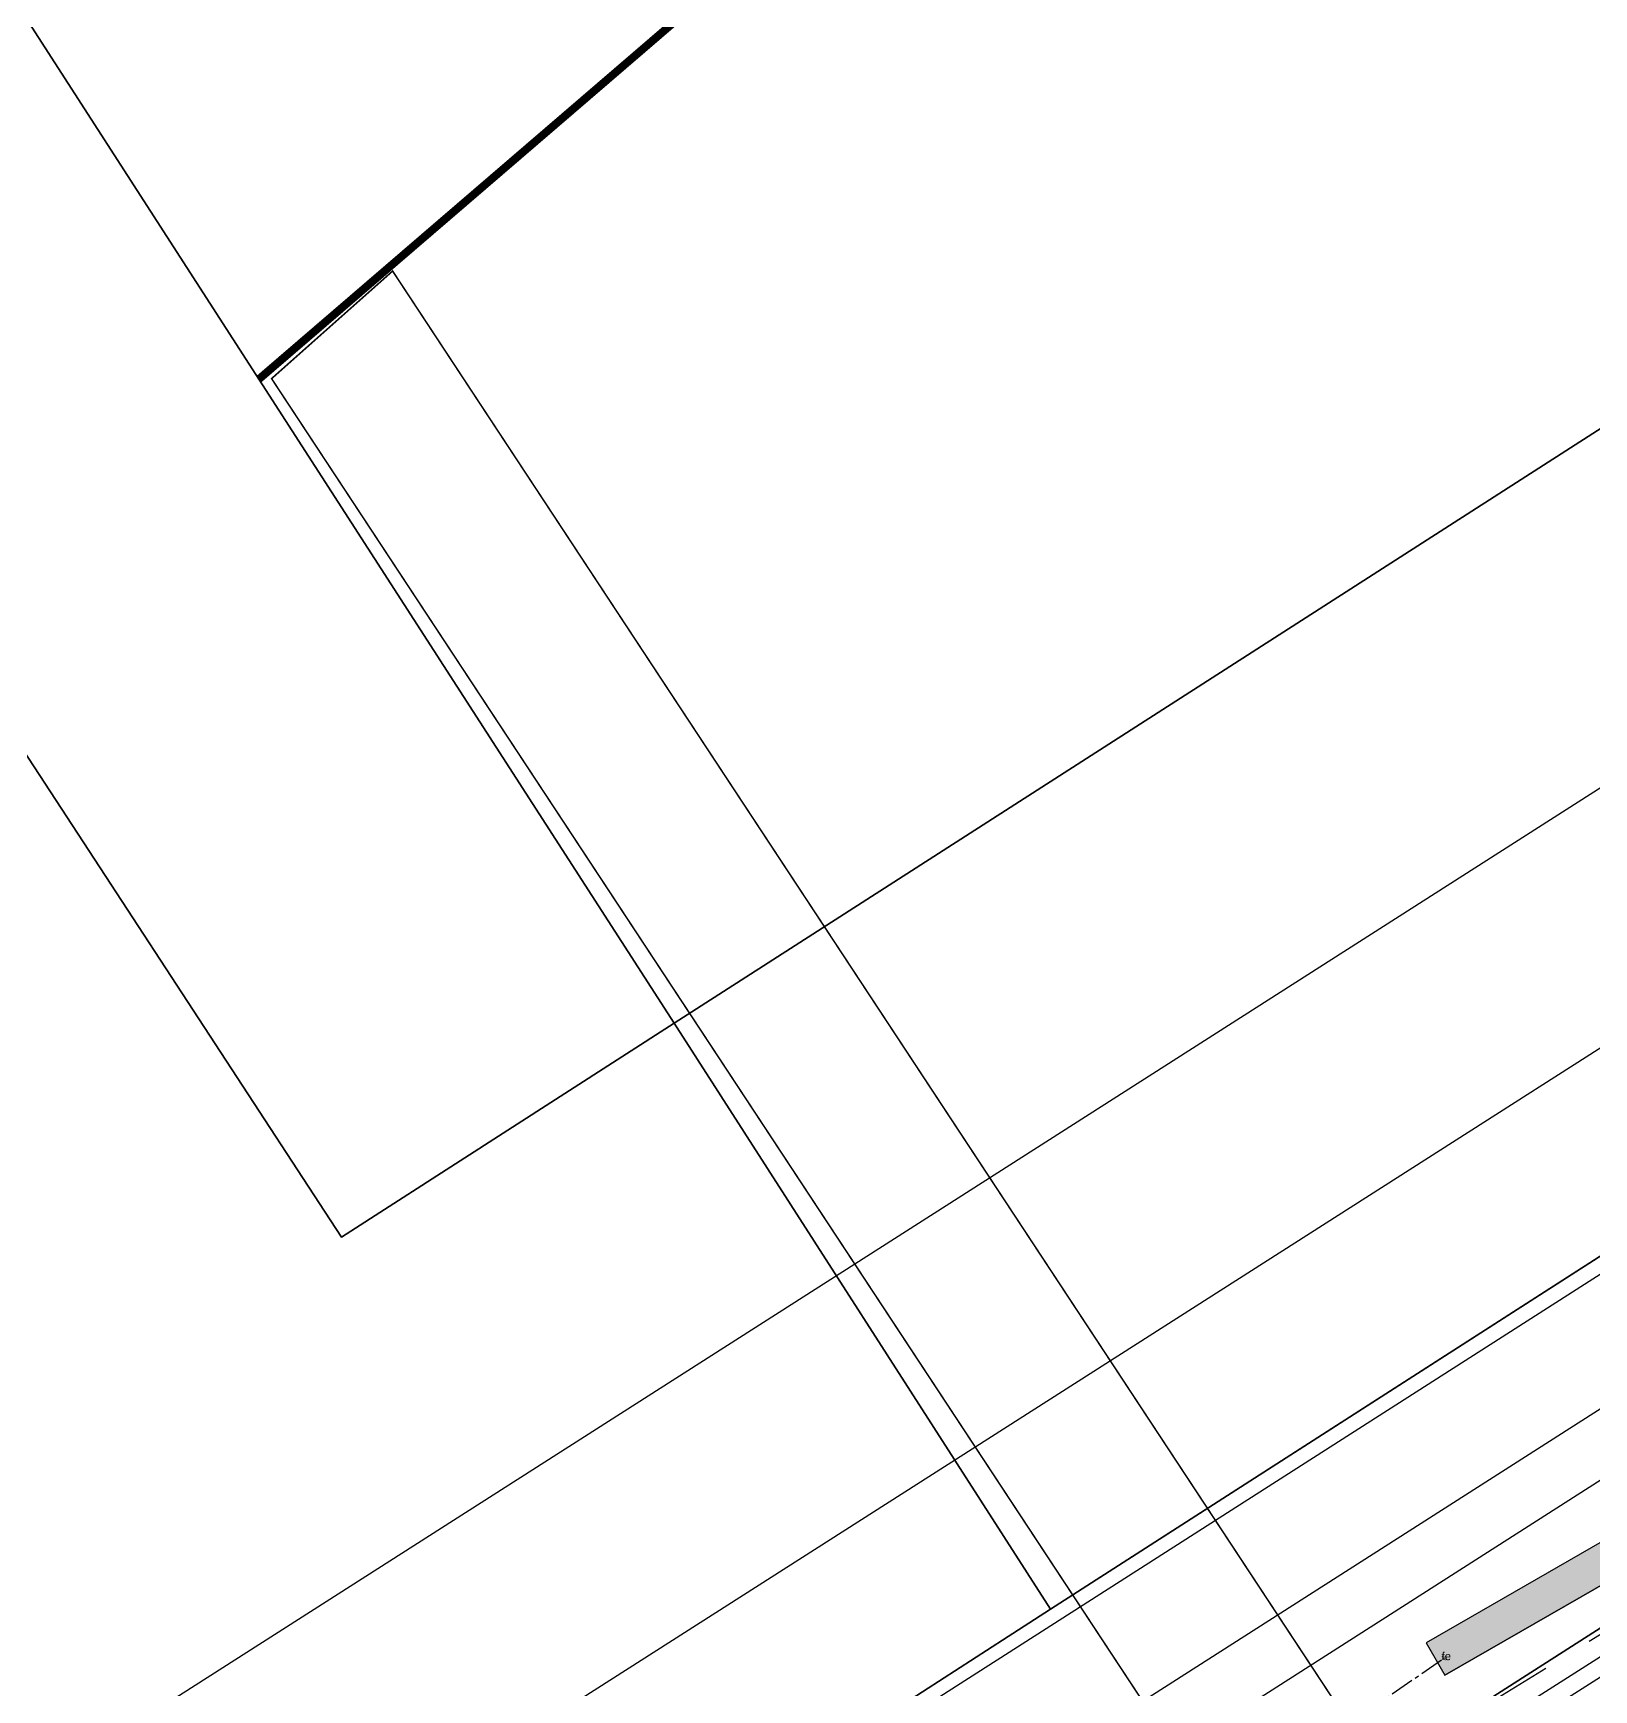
# Model space of a CAD drawing. Header units: metres. Extents: x 394605 to 1395358, y 4171135 to 6406139.
# Drawn here: x 1393865.1 to 1393962.5, y 4172405.6 to 4172509.1 of the extents above; entities that cross this region are included whole.
import ezdxf

# ---------------------------------------------------------------- set-up
doc = ezdxf.new("R2010")
doc.units = ezdxf.units.M
doc.header["$LTSCALE"] = 2
doc.linetypes.add('AXES2', pattern=[1.125, 0.75, -0.125, 0.125, -0.125])
doc.linetypes.add('CACHE2', pattern=[4.7625, 3.175, -1.5875])
for name, color, linetype in [('T-AEP', 140, 'Continuous'), ('T-CRASTE', 44, 'Continuous'), ('T-EAUX PLUVIALES', 5, 'Continuous'), ('T-ER', 1, 'Continuous'), ('T-FRANCE TELECOM', 3, 'Continuous'), ('T-PLU', 5, 'Continuous'), ('T-SECTION AW', 2, 'Continuous'), ('T-VEGETATION-TEXTE', 1, 'Continuous'), ('T-VOIRIE', 7, 'Continuous')]:
    doc.layers.add(name, color=color, linetype=linetype)
doc.styles.add('Arial', font='arial.ttf')

msp = doc.modelspace()

# ---------------------------------------------------------------- hatches: boundary and pattern name
at = {"layer": 'T-CRASTE', "true_color": 0x7aafdf}
h = msp.add_hatch(color=143, dxfattribs=at)
h.dxf.hatch_style = 1
h.paths.add_polyline_path([(1394022.84, 4172450.53), (1394021.54, 4172452.48), (1393995.54, 4172435.08), (1393972.68, 4172420.4), (1393952.08, 4172408.54), (1393953.25, 4172406.51), (1393973.9, 4172418.39), (1393996.82, 4172433.12)], flags=17)

# ---------------------------------------------------------------- linework, layer by layer
at = {"layer": 'T-AEP', "flags": 128}
msp.add_lwpolyline([(1393889.66, 4172359.77), (1394061.03, 4172468.84), (1394126.69, 4172510.72), (1394237.45, 4172581.04), (1394368.74, 4172659.25), (1394398.86, 4172685.3), (1394454.58, 4172702.83), (1394517.41, 4172716.21), (1394594.7, 4172603.37)], dxfattribs=at)
at = {"layer": 'T-CRASTE', "linetype": 'Continuous', "flags": 128}
msp.add_lwpolyline([(1394022.84, 4172450.53), (1394021.54, 4172452.48), (1393995.54, 4172435.08), (1393972.68, 4172420.4), (1393952.08, 4172408.54), (1393953.25, 4172406.51), (1393973.9, 4172418.39), (1393996.82, 4172433.12)], close=True, dxfattribs=at)
for points in [[(1394021.54, 4172452.48), (1393995.54, 4172435.08), (1393972.68, 4172420.4), (1393952.08, 4172408.54)], [(1394022.84, 4172450.53), (1393996.82, 4172433.12), (1393973.9, 4172418.39), (1393953.25, 4172406.51)], [(1393952.08, 4172408.54), (1393953.25, 4172406.51)]]:
    msp.add_lwpolyline(points, dxfattribs=at)
at = {"layer": 'T-EAUX PLUVIALES', "linetype": 'AXES2', "flags": 128}
msp.add_lwpolyline([(1393953.04, 4172407.45), (1393946.08, 4172402.64)], dxfattribs=at)
at = {"layer": 'T-ER', "color": 1, "const_width": 0.1, "flags": 128}
msp.add_lwpolyline([(1393879.96, 4172487.5), (1393887.52, 4172494.22), (1394007.81, 4172311.55), (1393997.11, 4172309.62)], close=True, dxfattribs=at)
at = {"layer": 'T-FRANCE TELECOM', "flags": 128}
msp.add_lwpolyline([(1394236.62, 4172581.84), (1393889.1, 4172360.65)], dxfattribs=at)
at = {"layer": 'T-PLU', "const_width": 0.5, "flags": 128}
msp.add_lwpolyline([(1393879.16, 4172487.46), (1393994.45, 4172586.6), (1393947.58, 4172659.13)], dxfattribs=at)
at = {"layer": 'T-SECTION AW', "color": 45, "flags": 128}
for points in [[(1392848.39, 4171697.49), (1394146.54, 4172526.73), (1394135.9, 4172541.94), (1394110.09, 4172578.74), (1394053.66, 4172659.24), (1394020.07, 4172707.16), (1393947.6, 4172659.11), (1393821.48, 4172576.92)], [(1393775.54, 4172280.62), (1393894.26, 4172356.73), (1393900.89, 4172360.98), (1394062.4, 4172466.22), (1394095.13, 4172486.68), (1394128.47, 4172507.5), (1394238.78, 4172577.57), (1394236.86, 4172580.83), (1394235.07, 4172583.61), (1394235.07, 4172583.61), (1394224.18, 4172576.61), (1394146.54, 4172526.73), (1392848.39, 4171697.49)], [(1394116.98, 4172543.97), (1393835.15, 4172364.1), (1393693.05, 4172273.34), (1393548.82, 4172181.23), (1393408.34, 4172091.6), (1393259.18, 4171996.19), (1393112.32, 4171902.39), (1392963.11, 4171807.14), (1392805.75, 4171706.47)], [(1393813.18, 4172336.1), (1393928.61, 4172410.64), (1394055.5, 4172492.13), (1394135.09, 4172543.08), (1394135.9, 4172541.94), (1394146.54, 4172526.73), (1392848.39, 4171697.49)], [(1394135.79, 4172542.08), (1392807.92, 4171692.88)], [(1394139.9, 4172536.21), (1392809.04, 4171685.84)], [(1392809.68, 4171681.9), (1394142.05, 4172533.13)], [(1393821.19, 4172530.51), (1393884.32, 4172433.88), (1393905.1, 4172447.24), (1393928.61, 4172410.64), (1393813.18, 4172336.1)], [(1392803.37, 4171721.31), (1394026.46, 4172502.52)]]:
    msp.add_lwpolyline(points, dxfattribs=at)
for points in [[(1393905.1, 4172447.24), (1393821.97, 4172576.15), (1393821.48, 4172576.92), (1393947.6, 4172659.11), (1394031.89, 4172528.66), (1393905.1, 4172447.24)], [(1393821.48, 4172576.92), (1393821.97, 4172576.15), (1393905.1, 4172447.24), (1393884.32, 4172433.88), (1393821.19, 4172530.51), (1393809.87, 4172523.16), (1393805.37, 4172516.69), (1393785.33, 4172503.32), (1393786.49, 4172515.8), (1393786.54, 4172554.71), (1393821.48, 4172576.92)], [(1394031.89, 4172528.66), (1394055.5, 4172492.13), (1393928.61, 4172410.64), (1393905.1, 4172447.24), (1394031.89, 4172528.66)]]:
    msp.add_lwpolyline(points, close=True, dxfattribs=at)
at = {"layer": 'T-VOIRIE', "linetype": 'CACHE2', "flags": 128}
msp.add_lwpolyline([(1394056.08, 4172468.14), (1394038.13, 4172456.92), (1394020.19, 4172445.33), (1393997.8, 4172431.51), (1393975.05, 4172416.51), (1393955.22, 4172404.26), (1393928.32, 4172386.73), (1393906.81, 4172373.31), (1393885.72, 4172360.04)], dxfattribs=at)
msp.add_lwpolyline([(1394056.08, 4172468.14), (1394038.13, 4172456.92), (1394020.19, 4172445.33), (1393997.8, 4172431.51), (1393975.05, 4172416.51), (1393955.22, 4172404.26), (1393928.32, 4172386.73), (1393906.81, 4172373.31), (1393885.72, 4172360.04)], dxfattribs=at)

# ---------------------------------------------------------------- texts
at = {"layer": 'T-VEGETATION-TEXTE', "style": 'Arial'}
for height in [0.5, 0.3]:
    msp.add_text('fe', height=height, dxfattribs=at).set_placement((1393953.04, 4172407.45))

doc.saveas('drawing.dxf')
